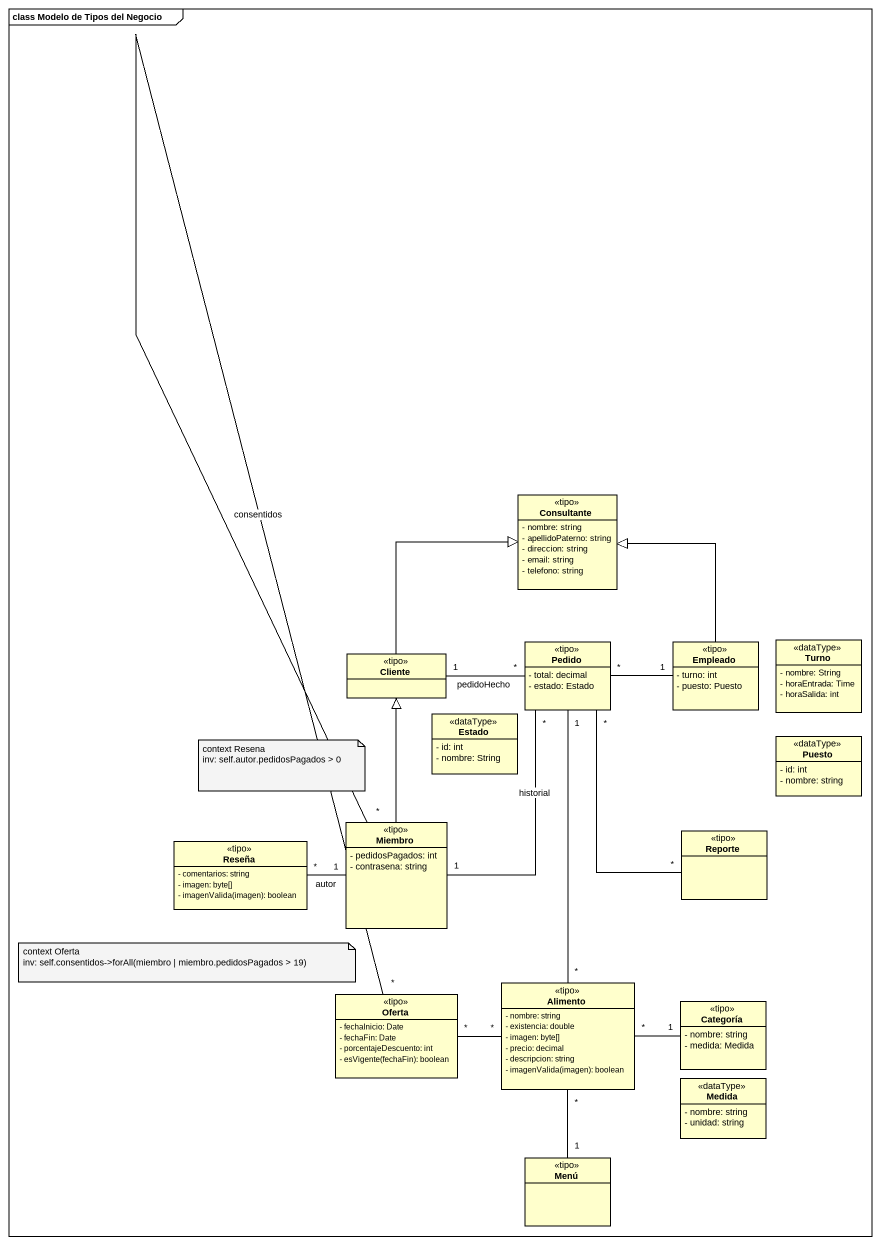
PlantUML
@startuml
mainframe class Modelo de Tipos del Negocio
hide circle
hide empty members
skinparam classAttributeIconSize 0
class Consultante <<tipo>> {
  - nombre: string
  - apellidoPaterno: string
  - direccion: string
  - email: string
  - telefono: string
}
class Cliente <<tipo>>
class Pedido <<tipo>> {
  - total: decimal
  - estado: Estado
}
class Empleado <<tipo>> {
  - turno: int
  - puesto: Puesto
}
class Turno <<dataType>> {
  - nombre: String
  - horaEntrada: Time
  - horaSalida: int
}
class Estado <<dataType>> {
  - id: int
  - nombre: String
}
class Puesto <<dataType>> {
  - id: int
  - nombre: string
}
class Miembro <<tipo>> {
  - pedidosPagados: int
  - contrasena: string
}
class Reseña <<tipo>> {
  - comentarios: string
  - imagen: byte[]
  {field} - imagenValida(imagen): boolean
}
class Reporte <<tipo>>
class Oferta <<tipo>> {
  - fechaInicio: Date
  - fechaFin: Date
  - porcentajeDescuento: int
  {field} - esVigente(fechaFin): boolean
}
class Alimento <<tipo>> {
  - nombre: string
  - existencia: double
  - imagen: byte[]
  - precio: decimal
  - descripcion: string
  {field} - imagenValida(imagen): boolean
}
class Categoría <<tipo>> {
  - nombre: string
  - medida: Medida
}
class Medida <<dataType>> {
  - nombre: string
  - unidad: string
}
class Menú <<tipo>>
Cliente -up-|> Consultante
Cliente "1" -right- "*" Pedido : pedidoHecho
Pedido "1" -- "*" Alimento
Empleado -up-|> Consultante
Empleado "1" -left- "*" Pedido
Miembro -up-|> Cliente
Miembro "1" -up- "*" Pedido : historial
Miembro "1" -left- "*" Reseña : autor
Reporte "*" -up- "*" Pedido
Oferta "*" -up- "*" Miembro : consentidos
Oferta "*" -right- "*" Alimento
Alimento "*" -right- "1" Categoría
Menú "1" -up- "*" Alimento
note as N1
  context Resena
  inv: self.autor.pedidosPagados > 0
end note
note as N2
  context Oferta
  inv: self.consentidos->forAll(miembro | miembro.pedidosPagados > 19)
end note
@enduml
